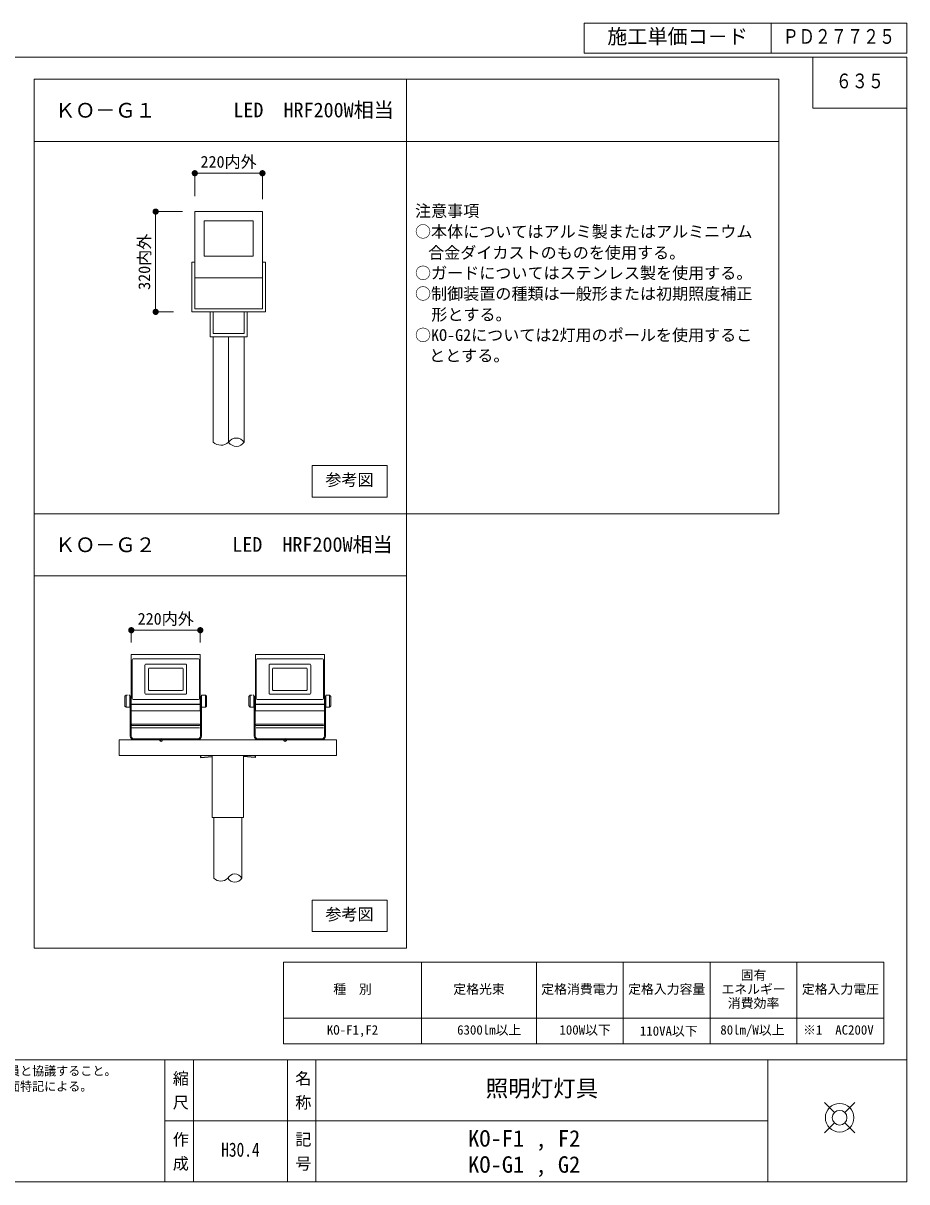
# Model space of a CAD drawing. Units: millimetres on the paper. Extents: x 10 to 3849, y 11 to 5724.
# Drawn here: x 141.7 to 284.1, y 11.2 to 197.8 of the extents above; entities that cross this region are included whole.
import ezdxf
from ezdxf.enums import TextEntityAlignment as Align

# ---------------------------------------------------------------- set-up
doc = ezdxf.new("R2010")
doc.units = ezdxf.units.MM
doc.header["$PDMODE"] = 32
doc.header["$PDSIZE"] = 0.5
doc.linetypes.add('USER1', pattern=[200, 125, -25, 25, -25])
for name, color, linetype, lineweight in [('0_2', 7, 'Continuous', 0), ('1', 7, 'Continuous', 13), ('_0-0_', 7, 'Continuous', 13), ('GAIKEISEN', 7, 'Continuous', 13), ('GAIKEISEN-1', 7, 'Continuous', 13), ('外形線', 7, 'Continuous', 25), ('寸法', 3, 'Continuous', 13), ('本体', 7, 'Continuous', 13)]:
    doc.layers.add(name, color=color, linetype=linetype, lineweight=lineweight)
doc.styles.add('@ＭＳ ゴシック', font='')
doc.styles.add('ＭＳ ゴシック', font='')
doc.styles.get('@ＭＳ ゴシック').set_extended_font_data('@MS Gothic')
doc.styles.get('ＭＳ ゴシック').set_extended_font_data('MS Gothic')

# ---------------------------------------------------------------- blocks, each defined once
blk = doc.blocks.new('filled_dot')
at = {"color": 0, "linetype": 'Continuous', "lineweight": -2, "const_width": 1.25}
blk.add_lwpolyline([(-0.625, 0, 1), (0.625, 0, 1)], format="xyb", close=True, dxfattribs=at)

msp = doc.modelspace()

# ---------------------------------------------------------------- linework, layer by layer
at = {"layer": '0_2'}
for p, q in [((159.079, 95.63), (159.079, 96.08)), ((159.079, 88.194), (159.079, 95.63)), ((159.129, 96.13), (170.149, 96.13)), ((159.205, 89.056), (159.205, 95.254)), ((159.38, 95.429), (169.898, 95.429)), ((170.073, 95.254), (170.073, 89.056)), ((170.199, 96.08), (170.199, 95.63)), ((170.199, 95.63), (170.199, 88.194)), ((179.079, 95.63), (179.079, 96.08)), ((179.079, 88.194), (179.079, 95.63)), ((179.129, 96.13), (190.149, 96.13)), ((179.205, 89.056), (179.205, 95.254)), ((179.38, 95.429), (189.899, 95.429)), ((190.073, 95.254), (190.073, 89.056)), ((190.199, 96.08), (190.199, 95.63)), ((190.199, 95.63), (190.199, 88.194)), ((161.279, 94.415), (161.279, 89.895)), ((167.849, 94.565), (161.429, 94.565)), ((161.845, 90.471), (161.845, 93.84)), ((161.971, 93.962), (167.307, 93.962)), ((167.433, 93.84), (167.433, 90.471)), ((167.999, 89.895), (167.999, 94.415)), ((181.279, 94.415), (181.279, 89.895)), ((187.849, 94.565), (181.429, 94.565)), ((181.845, 90.471), (181.845, 93.84)), ((181.972, 93.962), (187.307, 93.962)), ((187.433, 93.84), (187.433, 90.471)), ((187.999, 89.895), (187.999, 94.415)), ((158.254, 89.612), (158.062, 89.429)), ((158.495, 89.612), (158.254, 89.612)), ((158.254, 87.652), (158.254, 89.612)), ((158.783, 89.606), (158.679, 89.606)), ((161.429, 89.745), (167.849, 89.745)), ((167.307, 90.348), (161.971, 90.348)), ((171.024, 89.612), (170.495, 89.612)), ((171.216, 89.429), (171.024, 89.612)), ((171.024, 89.612), (171.024, 87.652)), ((178.254, 89.612), (178.062, 89.429)), ((178.495, 89.612), (178.254, 89.612)), ((178.254, 87.652), (178.254, 89.612)), ((178.784, 89.606), (178.679, 89.606)), ((181.429, 89.745), (187.849, 89.745)), ((187.307, 90.348), (181.972, 90.348)), ((191.024, 89.612), (190.495, 89.612)), ((191.216, 89.429), (191.024, 89.612)), ((191.024, 89.612), (191.024, 87.652)), ((158.054, 87.853), (158.054, 89.411)), ((158.062, 87.835), (158.254, 87.652)), ((158.84, 89.57), (158.819, 89.591)), ((158.854, 89.535), (158.854, 89.474)), ((158.854, 89.474), (158.854, 88.27)), ((158.854, 89.408), (158.854, 89.417)), ((158.904, 88.832), (158.854, 88.832)), ((158.904, 88.832), (158.854, 88.832)), ((158.854, 88.432), (158.904, 88.432)), ((158.854, 88.432), (158.904, 88.432)), ((158.854, 88.264), (158.854, 88.26)), ((158.854, 88.26), (158.854, 88.242)), ((158.854, 88.242), (158.854, 88.189)), ((158.854, 88.189), (158.854, 87.914)), ((158.854, 87.914), (158.854, 87.723)), ((158.904, 89.382), (159.054, 89.382)), ((158.904, 88.632), (158.904, 89.382)), ((158.904, 88.632), (158.904, 83.032)), ((159.054, 89.382), (159.054, 88.632)), ((159.079, 89.032), (159.054, 89.032)), ((159.054, 83.032), (159.054, 88.632)), ((159.054, 88.232), (159.079, 88.232)), ((159.079, 88.119), (159.079, 88.194)), ((159.079, 88.091), (159.079, 88.119)), ((159.079, 88.017), (159.079, 88.091)), ((159.079, 87.088), (159.079, 88.016)), ((170.149, 88.145), (159.129, 88.145)), ((159.129, 88.065), (170.149, 88.065)), ((169.898, 88.881), (159.38, 88.881)), ((170.224, 88.832), (170.199, 88.832)), ((170.199, 88.432), (170.224, 88.432)), ((170.199, 88.194), (170.199, 88.119)), ((170.199, 88.119), (170.199, 88.091)), ((170.199, 88.091), (170.199, 88.017)), ((170.199, 88.016), (170.199, 87.088)), ((170.224, 89.382), (170.374, 89.382)), ((170.224, 88.632), (170.224, 89.382)), ((170.224, 88.632), (170.224, 83.032)), ((170.374, 89.382), (170.374, 88.632)), ((170.424, 88.832), (170.374, 88.832)), ((170.374, 83.032), (170.374, 88.632)), ((170.374, 88.432), (170.424, 88.432)), ((170.424, 89.004), (170.424, 89.541)), ((170.424, 88.928), (170.424, 89.004)), ((170.424, 88.834), (170.424, 88.928)), ((170.424, 88.561), (170.424, 88.834)), ((170.424, 87.723), (170.424, 88.561)), ((170.459, 89.597), (170.439, 89.577)), ((171.024, 87.652), (171.216, 87.835)), ((171.224, 89.411), (171.224, 87.853)), ((178.054, 87.853), (178.054, 89.411)), ((178.062, 87.835), (178.254, 87.652)), ((178.84, 89.57), (178.819, 89.591)), ((178.854, 89.535), (178.854, 89.474)), ((178.854, 89.474), (178.854, 88.27)), ((178.854, 89.408), (178.854, 89.417)), ((178.904, 88.832), (178.854, 88.832)), ((178.904, 88.832), (178.854, 88.832)), ((178.854, 88.432), (178.904, 88.432)), ((178.854, 88.432), (178.904, 88.432)), ((178.854, 88.264), (178.854, 88.26)), ((178.854, 88.26), (178.854, 88.242)), ((178.854, 88.242), (178.854, 88.189)), ((178.854, 88.189), (178.854, 87.914)), ((178.854, 87.914), (178.854, 87.723)), ((178.904, 89.382), (179.054, 89.382)), ((178.904, 88.632), (178.904, 89.382)), ((178.904, 88.632), (178.904, 83.032)), ((179.054, 89.382), (179.054, 88.632)), ((179.054, 83.032), (179.054, 88.632)), ((179.079, 88.119), (179.079, 88.194)), ((179.079, 88.091), (179.079, 88.119)), ((179.079, 88.017), (179.079, 88.091)), ((179.079, 87.088), (179.079, 88.016)), ((190.149, 88.145), (179.129, 88.145)), ((179.129, 88.065), (190.149, 88.065)), ((189.899, 88.881), (179.38, 88.881)), ((190.199, 88.016), (190.199, 87.088)), ((190.224, 89.382), (190.374, 89.382)), ((190.224, 88.632), (190.224, 89.382)), ((190.224, 88.632), (190.224, 83.032)), ((190.374, 89.382), (190.374, 88.632)), ((190.424, 88.832), (190.374, 88.832)), ((190.374, 83.032), (190.374, 88.632)), ((190.374, 88.432), (190.424, 88.432)), ((190.424, 89.004), (190.424, 89.541)), ((190.424, 88.928), (190.424, 89.004)), ((190.424, 88.834), (190.424, 88.928)), ((190.424, 88.561), (190.424, 88.834)), ((190.424, 87.723), (190.424, 88.561)), ((190.46, 89.597), (190.439, 89.577)), ((191.024, 87.652), (191.216, 87.835)), ((191.224, 89.411), (191.224, 87.853)), ((158.254, 87.652), (158.783, 87.652)), ((158.819, 87.667), (158.839, 87.687)), ((170.149, 87.053), (159.129, 87.053)), ((170.379, 86.382), (170.374, 86.382)), ((170.379, 86.382), (170.379, 84.632)), ((170.439, 87.687), (170.459, 87.667)), ((170.495, 87.652), (171.024, 87.652)), ((178.254, 87.652), (178.784, 87.652)), ((178.819, 87.667), (178.84, 87.687)), ((190.149, 87.053), (179.129, 87.053)), ((190.379, 86.382), (190.374, 86.382)), ((190.379, 86.382), (190.379, 84.632)), ((190.439, 87.687), (190.46, 87.667)), ((190.495, 87.652), (191.024, 87.652)), ((159.079, 84.796), (159.079, 84.899)), ((159.098, 84.384), (159.1, 84.374)), ((159.1, 84.374), (159.101, 84.372)), ((159.189, 84.906), (170.089, 84.906)), ((170.089, 84.718), (159.189, 84.718)), ((159.189, 84.309), (170.089, 84.309)), ((170.177, 84.372), (170.178, 84.374)), ((170.178, 84.374), (170.18, 84.384)), ((170.199, 84.899), (170.199, 84.796)), ((170.379, 84.632), (170.374, 84.632)), ((179.079, 84.796), (179.079, 84.899)), ((179.099, 84.384), (179.1, 84.374)), ((179.1, 84.374), (179.101, 84.372)), ((179.189, 84.906), (190.089, 84.906)), ((190.089, 84.718), (179.189, 84.718)), ((179.189, 84.309), (190.089, 84.309)), ((190.178, 84.374), (190.18, 84.384)), ((190.178, 84.372), (190.178, 84.374)), ((190.199, 84.899), (190.199, 84.796)), ((190.379, 84.632), (190.374, 84.632)), ((169.724, 82.532), (159.554, 82.532)), ((159.554, 82.382), (169.724, 82.382)), ((165.389, 82.382), (163.889, 82.382)), ((189.724, 82.532), (179.554, 82.532)), ((179.554, 82.382), (189.724, 82.382)), ((185.389, 82.382), (183.889, 82.382))]:
    msp.add_line(p, q, dxfattribs=at)
at = {"layer": '0_2', "color": 8}
for p, q in [((167.903, 94.555), (161.375, 94.555)), ((187.903, 94.555), (181.375, 94.555)), ((161.375, 89.755), (167.903, 89.755)), ((181.375, 89.755), (187.903, 89.755)), ((158.84, 89.509), (158.839, 89.507)), ((158.84, 89.509), (158.84, 89.509)), ((171.216, 87.835), (171.216, 87.847)), ((178.84, 89.509), (178.84, 89.509)), ((178.84, 89.509), (178.84, 89.507)), ((191.216, 87.835), (191.216, 87.847))]:
    msp.add_line(p, q, dxfattribs=at)
at = {"layer": '0_2', "lineweight": 13}
for p, q in [((183.622, 46.553), (183.622, 33.403)), ((183.622, 46.553), (280.382, 46.553)), ((205.882, 46.553), (205.882, 33.403)), ((224.382, 46.553), (224.382, 33.403)), ((238.382, 46.553), (238.382, 33.403)), ((252.382, 46.553), (252.382, 33.403)), ((266.382, 46.553), (266.382, 33.403)), ((280.382, 46.553), (280.382, 33.403)), ((183.622, 37.553), (280.382, 37.553)), ((183.622, 33.403), (280.382, 33.403)), ((261.702, 21.011), (164.507, 21.011))]:
    msp.add_line(p, q, dxfattribs=at)
at = {"layer": '0_2'}
for centre, radius, start, end in [((159.129, 96.08), 0.05, 90, 180), ((170.149, 96.08), 0.05, 0, 90), ((179.129, 96.08), 0.05, 90, 180), ((190.149, 96.08), 0.05, 0, 90), ((161.429, 94.415), 0.15, 90, 180), ((162.03, 93.776), 0.196, 107.35845, 160.97063), ((167.248, 93.776), 0.196, 19.02875, 72.64183), ((167.849, 94.415), 0.15, 0, 90), ((181.429, 94.415), 0.15, 90, 180), ((182.03, 93.776), 0.196, 107.35845, 160.97063), ((187.249, 93.776), 0.196, 19.02875, 72.64183), ((187.849, 94.415), 0.15, 0, 90), ((158.783, 89.556), 0.05, 44.40058, 90), ((161.429, 89.895), 0.15, 180, 270), ((162.03, 90.535), 0.196, 199.02945, 252.64144), ((167.248, 90.535), 0.196, 287.35828, 340.97116), ((167.849, 89.895), 0.15, 270, 0), ((170.495, 89.562), 0.05, 90, 135), ((178.784, 89.556), 0.05, 44.40058, 90), ((181.429, 89.895), 0.15, 180, 270), ((182.03, 90.535), 0.196, 199.02945, 252.64144), ((187.249, 90.535), 0.196, 287.35828, 340.97116), ((187.849, 89.895), 0.15, 270, 0), ((190.495, 89.562), 0.05, 90, 135), ((158.079, 89.411), 0.025, 133.6, 180), ((158.079, 87.853), 0.025, 180, 226.4), ((158.804, 89.535), 0.05, 0, 44.3595), ((170.474, 89.541), 0.05, 135, 180), ((171.199, 89.411), 0.025, 0, 46.4), ((171.199, 87.853), 0.025, 313.6, 0), ((178.079, 89.411), 0.025, 133.6, 180), ((178.079, 87.853), 0.025, 180, 226.4), ((178.804, 89.535), 0.05, 0, 44.3595), ((190.474, 89.541), 0.05, 135, 180), ((191.199, 89.411), 0.025, 0, 46.4), ((191.199, 87.853), 0.025, 313.6, 0), ((158.783, 87.702), 0.05, 270, 315), ((158.804, 87.723), 0.05, 315, 0), ((159.123, 87.097), 0.0446, 191.42124, 278.05024), ((170.155, 87.097), 0.0446, 261.95022, 348.5784), ((170.474, 87.723), 0.05, 180, 225), ((170.495, 87.702), 0.05, 225, 270), ((178.784, 87.702), 0.05, 270, 315), ((178.804, 87.723), 0.05, 315, 0), ((179.123, 87.097), 0.0446, 191.42124, 278.05024), ((190.156, 87.097), 0.0446, 261.95022, 348.5784), ((190.474, 87.723), 0.05, 180, 225), ((190.495, 87.702), 0.05, 225, 270), ((159.175, 84.815), 0.0982, 191.42142, 278.04956), ((170.103, 84.815), 0.0982, 261.95065, 348.57819), ((179.176, 84.815), 0.0982, 191.42142, 278.04956), ((190.103, 84.815), 0.0982, 261.95065, 348.57819), ((159.554, 83.032), 0.65, 180, 270), ((159.554, 83.032), 0.5, 180, 270), ((169.724, 83.032), 0.65, 270, 0), ((169.724, 83.032), 0.5, 270, 0), ((179.554, 83.032), 0.65, 180, 270), ((179.554, 83.032), 0.5, 180, 270), ((189.724, 83.032), 0.65, 270, 0), ((189.724, 83.032), 0.5, 270, 0)]:
    msp.add_arc(centre, radius, start, end, dxfattribs=at)
for centre, major_axis, ratio, start_param, end_param in [((159.38, 95.254), (0.124, -0.124), 0.998784, 2.3568035, 3.9263818), ((169.898, 95.254), (-0.124, -0.124), 0.998784, 2.3568035, 3.9263818), ((179.38, 95.254), (0.124, -0.124), 0.998784, 2.3568035, 3.9263818), ((189.898, 95.254), (-0.124, -0.124), 0.998784, 2.3568035, 3.9263818), ((159.129, 88.194), (0.05, 0), 0.9738, 3.1415927, 4.712389), ((159.129, 88.016), (0.05, 0), 0.9738, 1.5707963, 3.1415927), ((159.38, 89.056), (0.124, 0.124), 0.998784, 2.3568035, 3.9263818), ((169.898, 89.056), (-0.124, 0.124), 0.998784, 2.3568035, 3.9263818), ((170.149, 88.194), (0.05, 0), 0.9738, 4.712389, 6.2831853), ((170.149, 88.016), (0.05, 0), 0.9738, 6.2831853, 7.8539816), ((179.129, 88.194), (0.05, 0), 0.9738, 3.1415927, 4.712389), ((179.129, 88.016), (0.05, 0), 0.9738, 1.5707963, 3.1415927), ((179.38, 89.056), (0.124, 0.124), 0.998784, 2.3568035, 3.9263818), ((189.898, 89.056), (-0.124, 0.124), 0.998784, 2.3568035, 3.9263818), ((190.149, 88.194), (0.05, 0), 0.9738, 4.712389, 6.2831853), ((190.149, 88.016), (0.05, 0), 0.9738, 6.2831853, 7.8539816)]:
    msp.add_ellipse(centre, major_axis=major_axis, ratio=ratio, start_param=start_param, end_param=end_param, dxfattribs=at)
for p in [(163.889, 82.382), (183.889, 82.382)]:
    msp.add_point(p, dxfattribs=at)
at = {"layer": '1'}
msp.add_line((191.278, 82.381), (178.013, 82.381), dxfattribs=at)
at = {"layer": '_0-0_'}
for p, q in [((232.075, 197.85), (284.086, 197.85)), ((232.075, 197.85), (232.075, 193.012)), ((262.195, 197.85), (262.195, 193.012)), ((284.086, 197.85), (284.086, 193.012)), ((232.075, 193.012), (284.086, 193.012)), ((268.951, 192.364), (268.951, 184.164)), ((284.086, 184.164), (268.951, 184.164)), ((164.507, 30.84), (164.507, 11.182)), ((169.104, 30.84), (169.104, 11.182)), ((184.251, 30.84), (184.251, 11.193)), ((188.847, 30.84), (188.847, 11.182)), ((261.702, 30.84), (261.702, 11.182))]:
    msp.add_line(p, q, dxfattribs=at)
at = {"layer": '_0-0_', "color": 6}
for p, q in [((284.086, 192.364), (10.273, 192.364)), ((284.086, 11.182), (284.086, 192.364)), ((10.273, 30.84), (284.086, 30.84)), ((10.273, 11.182), (284.086, 11.182))]:
    msp.add_line(p, q, dxfattribs=at)
at = {"layer": '_0-0_', "color": 3}
for p, q in [((143.451, 188.803), (143.451, 118.803)), ((143.451, 188.803), (203.451, 188.803)), ((203.451, 188.803), (203.451, 118.803)), ((203.451, 188.803), (263.451, 188.803)), ((263.451, 188.803), (263.451, 118.803)), ((143.451, 178.803), (203.451, 178.803)), ((203.451, 178.803), (263.451, 178.803)), ((143.451, 118.803), (203.451, 118.803)), ((143.451, 118.803), (143.451, 48.803)), ((143.451, 118.803), (203.451, 118.803)), ((203.451, 118.803), (203.451, 48.803)), ((203.456, 118.803), (263.451, 118.803)), ((143.451, 108.803), (203.451, 108.803)), ((143.451, 48.803), (203.451, 48.803))]:
    msp.add_line(p, q, dxfattribs=at)
at = {"layer": 'GAIKEISEN'}
for p, q in [((192.139, 82.382), (157.139, 82.382)), ((157.139, 82.382), (157.139, 79.882)), ((192.139, 79.882), (192.139, 82.382)), ((157.139, 79.882), (192.139, 79.882)), ((172.091, 79.882), (172.091, 69.877)), ((177.186, 72.377), (177.186, 79.882)), ((177.186, 69.877), (177.186, 79.882)), ((172.091, 69.877), (177.186, 69.877))]:
    msp.add_line(p, q, dxfattribs=at)
at = {"layer": 'GAIKEISEN-1'}
for p, q in [((172.389, 60.096), (172.389, 69.877)), ((176.889, 60.096), (176.889, 69.877))]:
    msp.add_line(p, q, dxfattribs=at)
at = {"layer": '外形線'}
for p, q in [((170.215, 79.882), (170.243, 79.568)), ((170.243, 79.568), (172.091, 79.729)), ((179.035, 79.568), (177.186, 79.729)), ((179.063, 79.882), (179.035, 79.568))]:
    msp.add_line(p, q, dxfattribs=at)
at = {"layer": '寸法', "color": 1}
for p, q in [((169.321, 173.676), (180.221, 173.676)), ((169.321, 169.989), (169.321, 173.676)), ((180.221, 169.489), (180.221, 173.676)), ((163.011, 167.489), (163.011, 151.339)), ((167.321, 167.489), (163.011, 167.489)), ((165.901, 151.339), (163.011, 151.339)), ((159.079, 100.053), (170.199, 100.053)), ((159.079, 98.08), (159.079, 100.053)), ((170.199, 98.08), (170.199, 100.053))]:
    msp.add_line(p, q, dxfattribs=at)
at = {"layer": '寸法'}
for p, q in [((188.23, 126.561), (200.35, 126.561)), ((188.23, 121.496), (188.23, 126.561)), ((200.35, 126.561), (200.35, 121.496)), ((200.35, 121.496), (188.23, 121.496)), ((188.23, 56.561), (200.35, 56.561)), ((188.23, 51.496), (188.23, 56.561)), ((200.35, 56.561), (200.35, 51.496)), ((200.35, 51.496), (188.23, 51.496))]:
    msp.add_line(p, q, dxfattribs=at)
at = {"layer": '本体'}
for p, q in [((169.321, 167.489), (180.221, 167.489)), ((169.321, 151.839), (169.321, 167.489)), ((180.221, 167.489), (180.221, 151.839)), ((170.821, 165.989), (178.721, 165.989)), ((170.821, 160.339), (170.821, 165.989)), ((178.721, 165.989), (178.721, 160.339)), ((168.821, 151.339), (168.821, 159.339)), ((168.821, 159.339), (169.321, 159.339)), ((178.721, 160.339), (170.821, 160.339)), ((180.221, 159.339), (180.721, 159.339)), ((180.721, 159.339), (180.721, 151.339)), ((180.221, 156.839), (169.321, 156.839)), ((180.721, 151.339), (168.821, 151.339)), ((180.221, 151.839), (169.321, 151.839)), ((171.771, 147.339), (171.771, 151.339)), ((172.271, 147.839), (172.271, 151.339)), ((174.771, 151.339), (177.771, 151.339)), ((177.271, 151.339), (177.271, 147.839)), ((177.771, 151.339), (177.771, 147.339)), ((177.271, 147.839), (172.271, 147.839)), ((177.771, 147.339), (171.771, 147.339)), ((172.271, 147.339), (172.284, 130.338)), ((177.271, 147.339), (177.271, 130.338)), ((272.417, 22.349), (270.813, 23.953)), ((274.092, 22.349), (275.696, 23.953)), ((272.417, 20.674), (270.813, 19.07)), ((274.092, 20.674), (275.696, 19.07))]:
    msp.add_line(p, q, dxfattribs=at)
at = {"layer": '本体', "color": 1, "linetype": 'USER1'}
msp.add_line((174.771, 147.339), (174.771, 130.32), dxfattribs=at)
at = {"layer": '本体'}
for radius in [2.305, 1.185]:
    msp.add_circle((273.255, 21.512), radius, dxfattribs=at)
for centre, radius, start, end in [((176.027, 129.537), 1.48, 32.79954, 148.03284), ((173.538, 131.741), 1.881, 228.19891, 310.96767), ((176.015, 131.194), 1.52, 215.09841, 325.73074), ((173.514, 61.223), 1.593, 225.0537, 314.9463), ((175.764, 59.546), 1.252, 26.0515, 153.9485), ((175.764, 60.74), 1.296, 209.76753, 330.23247)]:
    msp.add_arc(centre, radius, start, end, dxfattribs=at)

# ---------------------------------------------------------------- block references
at = {"layer": '寸法', "color": 1, "xscale": 0.4, "yscale": 0.4}
for p in [(169.321, 173.676), (159.079, 100.053)]:
    msp.add_blockref('filled_dot', p, dxfattribs=at)
for p, rotation in [((180.221, 173.676), 180), ((163.011, 167.489), 270), ((163.011, 151.339), 90), ((170.199, 100.053), 180)]:
    msp.add_blockref('filled_dot', p, dxfattribs=dict(at, rotation=rotation))

# ---------------------------------------------------------------- texts
at = {"layer": '_0-0_', "style": 'ＭＳ ゴシック'}
for s, height, p in [('施工単価コ－ド', 2.374, (235.804, 193.812)), ('固有', 1.519, (257.31, 43.279)), ('種\u3000別', 1.519, (191.644, 41.017)), ('定格光束', 1.519, (210.988, 41.017)), ('定格消費電力', 1.519, (225.166, 41.017)), ('定格入力容量', 1.519, (239.166, 41.017)), ('エネルギー', 1.519, (254.202, 41.017)), ('定格入力電圧', 1.519, (267.166, 41.017)), ('消費効率', 1.519, (255.238, 38.756)), ('KO-F1,F2', 1.519, (190.608, 34.442)), ('6300lm以上', 1.519, (211.6, 34.442)), ('100W以下', 1.519, (228.094, 34.442)), ('110VA以下', 1.519, (241.058, 34.267)), ('80lm/W以上', 1.519, (254.022, 34.442)), ('※1\u3000AC200V', 1.519, (267.369, 34.442)), ('照明灯灯具', 2.658, (216.21, 24.112)), ('KO-F1 , F2 ', 2.658, (213.373, 16.052)), ('KO-G1 , G2 ', 2.658, (213.373, 11.847))]:
    msp.add_text(s, height=height, dxfattribs=at).set_placement(p, align=Align.BOTTOM_LEFT)
at = {"layer": '_0-0_', "style": 'ＭＳ ゴシック', "width": 0.8}
for s, height, p in [('ＰＤ２７７２５', 2.374, (264.076, 193.812)), ('６３５', 2.374, (272.634, 186.645)), ('H30.4', 2.279, (173.569, 14.543))]:
    msp.add_text(s, height=height, dxfattribs=at).set_placement(p, align=Align.BOTTOM_LEFT)
at = {"layer": '_0-0_', "style": '@ＭＳ ゴシック'}
for s, p in [(' 縮 尺 ', (165.51, 30.458)), ('名 称', (185.254, 29.163)), ('作 成', (165.51, 19.334)), ('記 号', (185.254, 19.334))]:
    msp.add_text(s, height=1.899, rotation=270, dxfattribs=at).set_placement(p, align=Align.BOTTOM_LEFT)
at = {"layer": '寸法', "style": 'ＭＳ ゴシック'}
for s, height, p in [('ＫＯ－Ｇ１', 2.374, (146.809, 181.918)), ('LED\u3000HRF200W相当', 2.374, (175.535, 181.968)), ('参考図', 1.899, (190.362, 122.759)), ('ＫＯ－Ｇ２', 2.374, (146.809, 111.918)), ('LED\u3000HRF200W相当', 2.374, (175.355, 111.968)), ('参考図', 1.899, (190.362, 52.759))]:
    msp.add_text(s, height=height, dxfattribs=at).set_placement(p, align=Align.BOTTOM_LEFT)
at = {"layer": '寸法', "color": 1, "style": 'ＭＳ ゴシック'}
for p in [(170.239, 173.998), (160.106, 100.375)]:
    msp.add_text('220内外', height=1.899, dxfattribs=at).set_placement(p, align=Align.BOTTOM_LEFT)
msp.add_text('320内外', height=1.899, rotation=90, dxfattribs=at).set_placement((162.69, 154.882), align=Align.BOTTOM_LEFT)
at = {"layer": '本体', "style": 'ＭＳ ゴシック'}
for s, height, p in [('注意事項', 1.899, (204.807, 166.082)), ('○本体についてはアルミ製またはアルミニウム', 1.899, (204.807, 162.749)), ('\u3000\u3000合金ダイカストのものを使用する。', 1.899, (201.745, 159.357)), ('○ガードについてはステンレス製を使用する。', 1.899, (204.807, 156.082)), ('○制御装置の種類は一般形または初期照度補正', 1.899, (204.807, 152.749)), ('\u3000\u3000形とする。', 1.899, (202.254, 149.384)), ('○KO-G2については2灯用のポールを使用するこ', 1.899, (204.807, 146.082)), ('ととする。', 1.899, (207.081, 142.777)), ('○本図は参考図であり、製品の採用にあたっては監督員と協議すること。', 1.424, (92.596, 27.909)), ('○カラーアルミポール及び灯具を使用する場合は、図面特記による。', 1.424, (92.596, 25.409))]:
    msp.add_text(s, height=height, dxfattribs=at).set_placement(p, align=Align.BOTTOM_LEFT)

doc.saveas('drawing.dxf')
